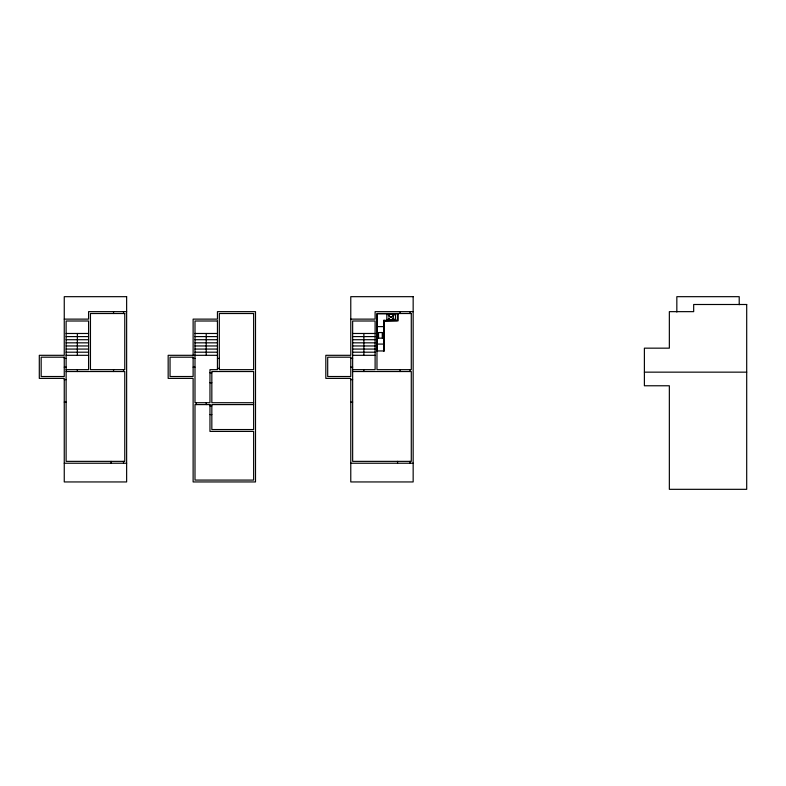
<?xml version="1.0" encoding="UTF-8"?>
<svg xmlns="http://www.w3.org/2000/svg" width="786" height="786" viewBox="0 0 786 786"><rect width="100%" height="100%" fill="white"/><g stroke="black" fill="none" stroke-linecap="round" stroke-linejoin="round"><path stroke-width="1.18" d="M391.683 317.259L391.448 316.699M389.443 316.011L389.443 315.51M390.76 316.689C390.888 319.234 392.312 315.893 391.074 316.65M391.634 317.387L390.721 317.259M393.029 315.412L393.029 316.119M393.255 318.025L392.951 318.752L393.629 318.939M126.634 311.649L88.582 311.649L88.582 319.126L64.256 319.126M413.161 311.649L375.109 311.649L375.109 319.126L350.772 319.126M398.06 313.761L377.221 313.761L377.221 350.949M383.588 320.374L397.559 320.374L397.559 313.516M384.089 320.629L397.185 320.629M383.833 320.757L397.185 320.374M384.334 320.875L398.06 320.875L398.06 313.516M377.221 326.612L384.216 326.612L384.216 320.757M383.833 326.986L383.833 329.982M383.833 330.356L384.216 344.081L377.221 344.081M378.469 332.547L382.468 332.547L382.468 338.157L378.469 338.157L378.469 332.547L378.538 338.157M66.122 333.48L88.582 333.48M194.997 333.48L217.447 333.48M352.649 333.48L375.109 333.48M66.122 336.595L88.582 336.595M194.997 336.595L217.447 336.595M352.649 336.595L375.109 336.595M66.122 339.719L88.582 339.719M194.997 339.719L217.447 339.719M352.649 339.719L375.109 339.719M66.122 342.834L88.582 342.834M194.997 342.834L217.447 342.834M352.649 342.834L375.109 342.834M383.833 344.455L384.216 350.576L383.588 350.949M66.122 345.958L88.582 345.958M194.997 345.958L217.447 345.958M352.649 345.958L375.109 345.958M66.122 349.072L88.582 349.072M194.997 349.072L217.447 349.072M352.649 349.072L375.109 349.072M376.975 350.949L384.334 350.949L384.334 320.374M66.122 352.197L88.582 352.197M194.997 352.197L217.447 352.197M352.649 352.197L375.109 352.197M66.122 355.311L88.582 355.311M217.447 355.311L168.165 355.311L168.165 378.39L193.12 378.39L193.12 481.946L255.499 481.946L255.499 311.649L217.447 311.649L217.447 319.126L193.12 319.126L193.12 355.311M352.649 355.311L375.109 355.311M64.256 358.436L66.122 358.436M193.12 358.436L194.997 358.436M217.447 358.436L219.323 358.436M350.772 358.436L352.649 358.436M64.256 367.16L66.122 367.16M193.12 367.16L194.997 367.16M350.772 367.16L352.649 367.16M217.447 368.408L219.323 368.408M66.122 369.656L88.582 369.656L88.582 321.002L66.122 321.002L66.122 461.362L124.768 461.362L124.768 371.532L66.122 371.532M352.649 369.656L375.109 369.656L375.109 321.002L352.649 321.002L352.649 461.362L411.284 461.362L411.284 371.532L352.649 371.532M644.392 372.151L746.7 372.151M209.96 372.78L211.837 372.78M64.256 379.638L66.122 379.638M350.772 379.638L352.649 379.638M209.96 382.762L211.837 382.762M64.256 402.098L66.122 402.098M350.772 402.098L352.649 402.098M253.632 402.727L211.837 402.727L211.837 371.532L253.632 371.532L253.632 429.549L211.837 429.549L211.837 404.594L253.632 404.594M209.96 405.841L211.837 405.841M209.96 414.576L211.837 414.576M64.256 463.229L126.634 463.229M350.772 463.229L413.161 463.229M393.069 316.306C395.27 314.361 391.349 316.738 393.865 315.628M739.213 304.732L739.213 296.676L676.834 296.676L676.834 312.042M410.037 311.649L410.037 313.516M410.037 369.656L410.037 371.532M410.037 461.362L410.037 463.229M400.054 311.649L400.054 313.516M400.054 369.656L400.054 371.532M397.559 461.362L397.559 463.229M384.089 320.374L384.089 326.612M384.089 326.986L384.089 329.982M384.089 330.356L384.089 344.081M384.089 344.455L384.089 350.576M383.833 320.374L383.833 350.949M382.399 332.606L382.399 338.098M363.879 333.48L363.879 355.311M363.879 369.656L363.879 371.532M206.217 333.48L206.217 355.311M206.217 402.727L206.217 404.594M196.245 402.727L196.245 404.594M123.52 311.649L123.52 313.516M123.52 369.656L123.52 371.532M123.52 461.362L123.52 463.229M113.538 311.649L113.538 313.516M113.538 369.656L113.538 371.532M111.042 461.362L111.042 463.229M77.352 333.48L77.352 355.311M77.352 369.656L77.352 371.532M388.412 315.599C389.178 317.986 390.269 313.919 388.412 315.599M388.412 318.35C389.178 320.727 390.269 316.66 388.412 318.35M392.784 318.35C393.54 320.727 394.631 316.66 392.784 318.35M126.634 296.676L64.256 296.676L64.256 355.311L39.3 355.311L39.3 378.39L64.256 378.39L64.256 481.946L126.634 481.946L126.634 296.676M413.161 296.676L350.772 296.676L350.772 355.311L325.826 355.311L325.826 378.39L350.772 378.39L350.772 481.946L413.161 481.946L413.161 296.676M746.7 304.496L693.674 304.496L693.674 311.649L669.348 311.649L669.348 348.159L644.392 348.159L644.392 385.769L669.348 385.769L669.348 489.324L746.7 489.324L746.7 304.496M124.768 313.516L90.449 313.516L90.449 369.656L124.768 369.656L124.768 313.516M253.632 313.516L219.323 313.516L219.323 369.656L253.632 369.656L253.632 313.516M411.284 313.516L376.975 313.516L376.975 369.656L411.284 369.656L411.284 313.516M395.564 314.39L386.83 314.39L386.83 319.882L395.564 319.882L395.564 314.39M392.253 319.48L389.885 319.735L392.253 319.48M217.447 321.002L194.997 321.002L194.997 402.727L209.96 402.727L209.96 369.656L217.447 369.656L217.447 321.002M64.256 357.188L41.167 357.188L41.167 376.523L64.256 376.523L64.256 357.188M193.12 357.188L170.041 357.188L170.041 376.523L193.12 376.523L193.12 357.188M350.772 357.188L327.693 357.188L327.693 376.523L350.772 376.523L350.772 357.188M209.96 404.594L194.997 404.594L194.997 480.079L253.632 480.079L253.632 431.416L209.96 431.416L209.96 404.594"/></g></svg>
